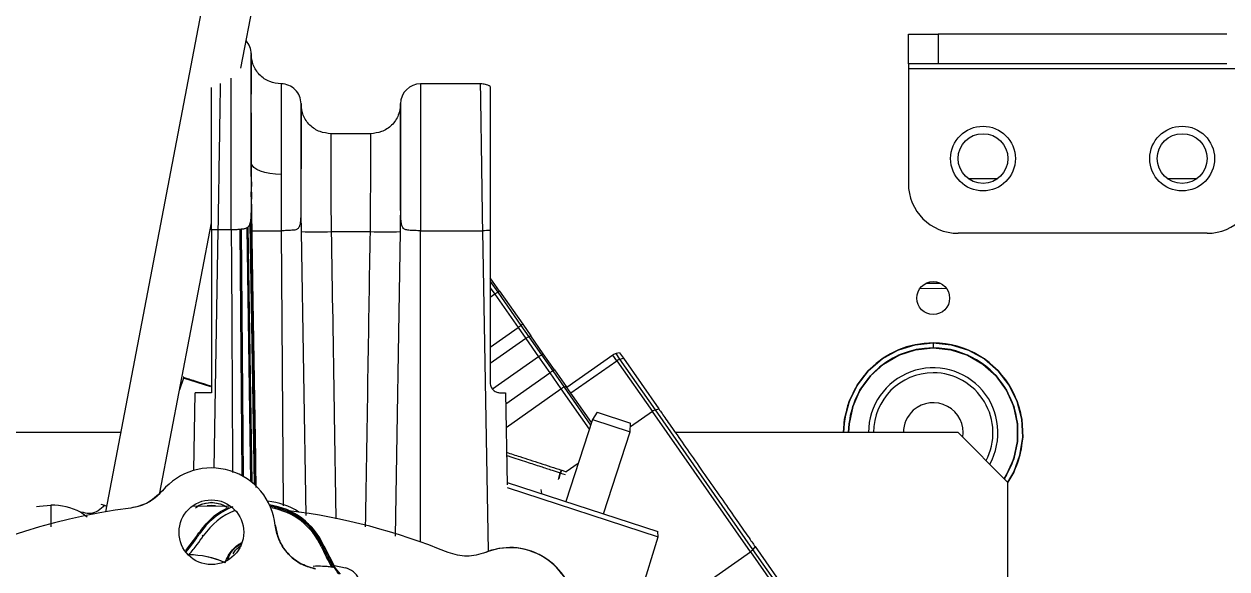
# Model space of a CAD drawing. Header units: millimetres. Extents: x 169 to 14583, y -399 to 10804.
# Drawn here: x 8132.5 to 8253.3, y 5426.8 to 5481.5 of the extents above; entities that cross this region are included whole.
import ezdxf

# ---------------------------------------------------------------- set-up
doc = ezdxf.new("R2010")
doc.units = ezdxf.units.MM
doc.header["$LTSCALE"] = 35
doc.layers.add('1', color=70, linetype='Continuous')
doc.styles.add('SLDTEXTSTYLE2', font='TXT', dxfattribs={"width": 0.7})
doc.dimstyles.new('SLDDIMSTYLE5', dxfattribs={"dimtxt": 105.988363, "dimasz": 26.25, "dimexe": 0, "dimexo": 0.0625, "dimgap": 26.497091, "dimtad": 1, "dimdec": 0, "dimrnd": 1e-09, "dimzin": 12, "dimdsep": 46, "dimtxsty": 'SLDTEXTSTYLE2', "dimsah": 1, "dimcen": 0.09, "dimadec": 0, "dimazin": 3, "dimtfac": 1, "dimtdec": 3, "dimtofl": 0, "dimtmove": 0, "dimatfit": 3, "dimfxl": 0, "dimfrac": 2, "dimtolj": 1, "dimtzin": 12, "dimarcsym": 0})

# ---------------------------------------------------------------- blocks, each defined once
blk = doc.blocks.new('_D_39')
at = {"layer": '1'}
for p, q in [((10336.28, 5511.02), (11734.62, 5511.02)), ((11699.62, 5511.02), (11699.62, 5088.12)), ((8051.64, 5088.12), (11734.62, 5088.12)), ((11699.62, 5088.12), (11699.62, 4698.41))]:
    blk.add_line(p, q, dxfattribs=at)
for points in [[(11699.62, 5511.02), (11694.37, 5484.77), (11704.87, 5484.77)], [(11699.62, 5088.12), (11704.87, 5114.37), (11694.37, 5114.37)]]:
    blk.add_solid(points, dxfattribs=at)
at = {"layer": '1', "insert": (11580.25, 4698.41), "char_height": 92.604, "attachment_point": 1, "rotation": 90, "style": 'SLDTEXTSTYLE2'}
blk.add_mtext('423', dxfattribs=at)

msp = doc.modelspace()

# ---------------------------------------------------------------- linework, layer by layer
at = {"color": 7, "linetype": 'Continuous', "lineweight": 18}
for p, q in [((8157.464, 5520.703), (8140.654, 5432.563)), ((8154.234, 5477.078), (8162.376, 5519.767)), ((8221.279, 5477.518), (8221.279, 5480.518)), ((8221.279, 5480.518), (8224.279, 5480.518)), ((8224.279, 5480.518), (8224.279, 5477.518)), ((8253.279, 5480.518), (8224.279, 5480.518)), ((8155.278, 5478.55), (8155.28, 5478.465)), ((8155.28, 5478.465), (8155.28, 5478.465)), ((8224.279, 5477.518), (8221.279, 5477.518)), ((8221.279, 5477.518), (8221.279, 5477.018)), ((8256.279, 5477.018), (8221.279, 5477.018)), ((8221.279, 5477.018), (8221.279, 5465.518)), ((8253.279, 5477.518), (8224.279, 5477.518)), ((8153.279, 5460.87), (8153.279, 5476.081)), ((8178.313, 5475.518), (8172.279, 5475.518)), ((8172.279, 5475.518), (8172.279, 5460.78)), ((8155.278, 5474.629), (8155.281, 5474.483)), ((8155.281, 5473.304), (8155.281, 5474.483)), ((8155.281, 5472.426), (8155.281, 5473.304)), ((8160.278, 5473.551), (8160.28, 5473.465)), ((8170.279, 5473.551), (8170.277, 5473.465)), ((8155.278, 5472.621), (8155.281, 5472.426)), ((8155.283, 5470.297), (8155.281, 5472.426)), ((8160.281, 5470.047), (8160.28, 5471.121)), ((8170.277, 5471.121), (8170.276, 5470.078)), ((8155.278, 5470.576), (8155.283, 5470.297)), ((8155.278, 5469.597), (8155.284, 5469.26)), ((8155.284, 5469.26), (8155.283, 5470.297)), ((8167.298, 5470.518), (8163.259, 5470.518)), ((8155.278, 5468.627), (8155.285, 5468.207)), ((8155.285, 5468.207), (8155.284, 5469.26)), ((8155.277, 5467.73), (8155.287, 5467.189)), ((8155.286, 5467.569), (8155.285, 5468.207)), ((8155.287, 5467.189), (8155.286, 5467.569)), ((8155.292, 5465.227), (8155.287, 5467.189)), ((8163.28, 5467.651), (8163.28, 5467.505)), ((8155.276, 5466.194), (8155.293, 5465.227)), ((8160.277, 5466.534), (8160.276, 5464.244)), ((8170.282, 5464.244), (8170.28, 5466.534)), ((8227.279, 5466.018), (8230.279, 5466.018)), ((8247.279, 5466.018), (8250.279, 5466.018)), ((8155.272, 5464.67), (8155.315, 5462.251)), ((8155.274, 5465.4), (8155.3, 5463.953)), ((8155.299, 5463.953), (8155.292, 5465.227)), ((8160.297, 5463.017), (8160.288, 5464.7)), ((8170.269, 5464.609), (8170.26, 5463.017)), ((8155.268, 5463.607), (8155.615, 5443.798)), ((8155.268, 5463.492), (8155.656, 5441.321)), ((8155.27, 5464.175), (8155.417, 5455.834)), ((8155.271, 5464.401), (8155.34, 5460.512)), ((8155.315, 5462.251), (8155.299, 5463.953)), ((8160.276, 5464.084), (8160.271, 5462.914)), ((8170.286, 5462.914), (8170.282, 5464.084)), ((8155.255, 5462.461), (8155.73, 5435.183)), ((8155.258, 5462.584), (8155.736, 5435.177)), ((8155.26, 5462.66), (8155.74, 5435.174)), ((8155.267, 5463.342), (8155.711, 5437.967)), ((8155.335, 5460.779), (8155.315, 5462.251)), ((8160.299, 5462.787), (8160.298, 5462.916)), ((8170.26, 5462.916), (8170.259, 5462.786)), ((8146.112, 5434.49), (8151.279, 5461.581)), ((8154.892, 5461.084), (8154.847, 5461.056)), ((8154.847, 5461.056), (8155.198, 5435.638)), ((8154.947, 5461.13), (8154.892, 5461.084)), ((8154.892, 5461.084), (8155.255, 5435.594)), ((8154.947, 5461.13), (8155.324, 5435.539)), ((8155.189, 5461.702), (8155.142, 5461.494)), ((8155.142, 5461.494), (8155.572, 5435.329)), ((8155.218, 5461.901), (8155.189, 5461.702)), ((8155.189, 5461.702), (8155.634, 5435.272)), ((8155.218, 5461.901), (8155.674, 5435.236)), ((8151.279, 5460.876), (8151.279, 5444.518)), ((8151.935, 5460.867), (8151.518, 5436.961)), ((8153.279, 5460.87), (8151.935, 5460.867)), ((8154.191, 5460.912), (8154.138, 5460.907)), ((8154.138, 5460.907), (8154.325, 5436.201)), ((8154.261, 5460.919), (8154.191, 5460.912)), ((8154.191, 5460.912), (8154.39, 5436.166)), ((8154.261, 5460.919), (8154.476, 5436.117)), ((8155.34, 5460.512), (8155.335, 5460.779)), ((8158.297, 5460.779), (8158.502, 5433.179)), ((8160.79, 5432.189), (8160.324, 5460.692)), ((8163.316, 5460.692), (8167.242, 5460.692)), ((8170.233, 5460.692), (8169.734, 5430.119)), ((8172.279, 5460.78), (8178.536, 5460.78)), ((8172.279, 5429.542), (8172.279, 5460.78)), ((8179.098, 5428.603), (8178.536, 5460.78)), ((8179.279, 5460.79), (8179.279, 5445.518)), ((8251.279, 5460.518), (8226.279, 5460.518)), ((8155.616, 5443.798), (8155.417, 5455.831)), ((8180.216, 5454.72), (8179.279, 5456.058)), ((8179.279, 5455.673), (8180.033, 5454.596)), ((8179.279, 5455.054), (8179.74, 5454.395)), ((8179.74, 5454.395), (8179.279, 5454.072)), ((8179.74, 5454.395), (8182.076, 5451.059)), ((8180.216, 5454.72), (8180.033, 5454.596)), ((8180.033, 5454.596), (8182.368, 5451.261)), ((8180.216, 5454.72), (8182.551, 5451.385)), ((8182.551, 5451.385), (8182.368, 5451.261)), ((8182.551, 5451.385), (8183.364, 5450.224)), ((8179.279, 5449.101), (8182.076, 5451.059)), ((8182.076, 5451.059), (8182.85, 5449.954)), ((8182.368, 5451.261), (8183.159, 5450.131)), ((8183.364, 5450.224), (8183.159, 5450.131)), ((8183.159, 5450.131), (8184.432, 5448.313)), ((8184.615, 5448.437), (8183.364, 5450.224)), ((8182.85, 5449.954), (8179.279, 5447.454)), ((8182.85, 5449.954), (8184.14, 5448.112)), ((8223.779, 5449.518), (8223.779, 5449.018)), ((8184.14, 5448.112), (8179.517, 5444.874)), ((8184.14, 5448.112), (8185.262, 5446.509)), ((8184.615, 5448.437), (8184.432, 5448.313)), ((8184.432, 5448.313), (8185.555, 5446.71)), ((8185.738, 5446.834), (8184.615, 5448.437)), ((8191.606, 5448.299), (8186.98, 5445.06)), ((8187.377, 5444.493), (8192.003, 5447.732)), ((8192.003, 5447.732), (8191.606, 5448.299)), ((8192.264, 5448.538), (8191.921, 5448.446)), ((8192.316, 5447.881), (8191.921, 5448.446)), ((8192.003, 5447.732), (8195.565, 5442.646)), ((8192.264, 5448.538), (8192.657, 5447.978)), ((8192.316, 5447.881), (8192.657, 5447.978)), ((8195.878, 5442.795), (8192.316, 5447.881)), ((8192.657, 5447.978), (8196.218, 5442.891)), ((8180.839, 5443.412), (8185.262, 5446.509)), ((8185.262, 5446.509), (8186.387, 5444.902)), ((8185.738, 5446.834), (8185.555, 5446.71)), ((8185.555, 5446.71), (8186.704, 5445.068)), ((8185.738, 5446.834), (8186.919, 5445.147)), ((8148.464, 5445.993), (8148.081, 5444.813)), ((8151.21, 5445.101), (8148.464, 5445.993)), ((8149.514, 5436.72), (8149.65, 5444.518)), ((8151.279, 5444.518), (8149.65, 5444.518)), ((8180.279, 5444.518), (8180.82, 5444.518)), ((8180.82, 5444.518), (8180.981, 5435.263)), ((8180.88, 5441.046), (8186.387, 5444.902)), ((8186.387, 5444.902), (8189.222, 5440.853)), ((8186.919, 5445.147), (8186.704, 5445.068)), ((8186.704, 5445.068), (8189.36, 5441.276)), ((8189.445, 5441.539), (8186.919, 5445.147)), ((8155.656, 5441.321), (8155.616, 5443.794)), ((8195.878, 5442.795), (8196.218, 5442.891)), ((8189.542, 5441.834), (8186.869, 5433.608)), ((8190.021, 5442.572), (8189.542, 5441.834)), ((8189.542, 5441.834), (8193.339, 5440.601)), ((8190.021, 5442.572), (8193.385, 5441.479)), ((8195.565, 5442.646), (8193.365, 5441.106)), ((8205.428, 5428.559), (8195.565, 5442.646)), ((8205.675, 5428.802), (8195.878, 5442.795)), ((8142.171, 5440.518), (8081.279, 5440.518)), ((8155.712, 5437.967), (8155.656, 5441.318)), ((8190.666, 5432.374), (8193.339, 5440.601)), ((8193.339, 5440.601), (8193.385, 5441.479)), ((8226.279, 5440.518), (8197.88, 5440.518)), ((8231.279, 5435.518), (8226.279, 5440.518)), ((8155.76, 5434.999), (8155.711, 5437.966)), ((8188.109, 5437.425), (8186.92, 5436.593)), ((8186.151, 5435.806), (8186.318, 5436.466)), ((8186.221, 5435.872), (8186.351, 5436.454)), ((8186.323, 5436.464), (8186.351, 5436.454)), ((8186.351, 5436.454), (8186.356, 5436.453)), ((8186.356, 5436.453), (8186.812, 5436.305)), ((8186.465, 5436.741), (8186.92, 5436.593)), ((8180.972, 5434.998), (8196.144, 5430.069)), ((8180.977, 5435.522), (8196.116, 5430.603)), ((8184.371, 5434.808), (8184.426, 5434.401)), ((8231.279, 5411.018), (8231.279, 5435.518)), ((8140.57, 5433.207), (8140.204, 5433.317)), ((8140.759, 5433.113), (8140.57, 5433.207)), ((8150.861, 5433.165), (8151.279, 5433.198)), ((8151.279, 5433.198), (8151.697, 5433.165)), ((8138.436, 5432.487), (8138.146, 5432.522)), ((8138.805, 5432.04), (8138.146, 5432.522)), ((8149.885, 5430.257), (8148.682, 5428.672)), ((8150.363, 5430.21), (8150.46, 5430.144)), ((8194.446, 5424.513), (8196.144, 5430.069)), ((8196.144, 5430.069), (8196.116, 5430.603)), ((8162.546, 5429.144), (8162.439, 5429.096)), ((8162.573, 5429.156), (8162.546, 5429.144)), ((8162.573, 5429.156), (8162.577, 5429.158)), ((8162.573, 5429.156), (8163.72, 5426.955)), ((8197.461, 5422.98), (8205.428, 5428.559)), ((8205.428, 5428.559), (8208.99, 5423.472)), ((8205.882, 5429.089), (8205.675, 5428.802)), ((8209.237, 5423.716), (8205.675, 5428.802)), ((8205.882, 5429.089), (8209.444, 5424.003)), ((8163.636, 5427.186), (8164.743, 5426.933)), ((8163.608, 5426.975), (8164.047, 5426.345)), ((8164.232, 5426.305), (8163.72, 5426.955)), ((8163.72, 5426.955), (8163.72, 5426.955))]:
    msp.add_line(p, q, dxfattribs=at)
at = {"color": 7, "linetype": 'Continuous', "lineweight": 18, "flags": 128}
for points in [[(8170.277, 5473.465), (8170.277, 5473.465), (8170.277, 5473.465), (8170.277, 5473.464), (8170.277, 5473.464), (8170.277, 5473.463), (8170.277, 5473.462), (8170.277, 5473.46), (8170.277, 5473.459)], [(8155.278, 5470.576), (8155.278, 5470.254), (8155.278, 5469.927), (8155.278, 5469.597)], [(8158.281, 5466.438), (8157.711, 5466.459), (8157.163, 5466.522), (8156.655, 5466.626), (8156.206, 5466.765), (8155.833, 5466.936), (8155.549, 5467.132), (8155.364, 5467.345), (8155.286, 5467.569)], [(8155.274, 5465.4), (8155.274, 5465.309), (8155.274, 5465.218), (8155.274, 5465.127), (8155.273, 5465.036), (8155.273, 5464.945), (8155.273, 5464.853), (8155.272, 5464.762), (8155.272, 5464.67)], [(8153.422, 5436.509), (8153.418, 5437.562), (8153.394, 5444.308), (8153.385, 5446.501), (8153.373, 5449.197), (8153.359, 5452.242), (8153.334, 5456.62), (8153.327, 5457.553), (8153.318, 5458.642), (8153.306, 5459.774), (8153.299, 5460.295), (8153.293, 5460.589), (8153.289, 5460.724), (8153.285, 5460.809), (8153.283, 5460.845), (8153.281, 5460.861), (8153.28, 5460.866), (8153.279, 5460.868), (8153.279, 5460.869), (8153.279, 5460.869), (8153.279, 5460.869), (8153.279, 5460.869)], [(8225.137, 5454.954), (8224.586, 5454.995), (8222.42, 5454.954)], [(8223.054, 5455.5), (8223.177, 5455.506), (8224.503, 5455.5)], [(8223.779, 5449.518), (8225.59, 5449.334), (8227.328, 5448.788), (8228.92, 5447.905), (8230.302, 5446.719), (8231.416, 5445.279), (8232.218, 5443.644), (8232.675, 5441.881), (8232.767, 5440.062), (8232.491, 5438.262), (8231.859, 5436.554), (8231.269, 5435.528), (8231.859, 5436.554), (8232.491, 5438.262), (8232.767, 5440.062), (8232.675, 5441.881), (8232.218, 5443.644), (8231.416, 5445.279), (8230.302, 5446.719), (8228.92, 5447.905), (8227.328, 5448.788), (8225.59, 5449.334), (8223.779, 5449.518), (8221.967, 5449.334), (8220.229, 5448.788), (8218.637, 5447.905), (8217.256, 5446.719), (8216.141, 5445.279), (8215.339, 5443.644), (8214.882, 5441.881), (8214.779, 5440.518)], [(8214.779, 5440.518), (8214.882, 5441.881), (8215.339, 5443.644), (8216.141, 5445.279), (8217.256, 5446.719), (8218.637, 5447.905), (8220.229, 5448.788), (8221.967, 5449.334), (8223.779, 5449.518), (8225.59, 5449.334), (8227.328, 5448.788), (8228.92, 5447.905), (8230.302, 5446.719), (8231.416, 5445.279), (8232.218, 5443.644), (8232.675, 5441.881), (8232.767, 5440.062), (8232.491, 5438.262), (8231.859, 5436.554), (8231.269, 5435.528), (8231.859, 5436.554), (8232.491, 5438.262), (8232.767, 5440.062), (8232.675, 5441.881), (8232.218, 5443.644), (8231.416, 5445.279), (8230.302, 5446.719), (8228.92, 5447.905), (8227.328, 5448.788), (8225.59, 5449.334), (8223.779, 5449.518), (8221.967, 5449.334), (8220.229, 5448.788), (8218.637, 5447.905), (8217.256, 5446.719), (8216.141, 5445.279), (8215.339, 5443.644), (8214.882, 5441.881), (8214.779, 5440.518)], [(8214.779, 5440.518), (8214.882, 5441.881), (8215.339, 5443.644), (8216.141, 5445.279), (8217.256, 5446.719), (8218.637, 5447.905), (8220.229, 5448.788), (8221.967, 5449.334), (8223.779, 5449.518), (8225.59, 5449.334), (8227.328, 5448.788), (8228.92, 5447.905), (8230.302, 5446.719), (8231.416, 5445.279), (8232.218, 5443.644), (8232.675, 5441.881), (8232.767, 5440.062), (8232.491, 5438.262), (8231.859, 5436.554), (8231.269, 5435.528), (8231.859, 5436.554), (8232.491, 5438.262), (8232.767, 5440.062), (8232.675, 5441.881), (8232.218, 5443.644), (8231.416, 5445.279), (8230.302, 5446.719), (8228.92, 5447.905), (8227.328, 5448.788), (8225.59, 5449.334), (8223.779, 5449.518), (8221.967, 5449.334), (8220.229, 5448.788), (8218.637, 5447.905), (8217.256, 5446.719), (8216.141, 5445.279), (8215.339, 5443.644), (8214.882, 5441.881), (8214.779, 5440.518)], [(8223.779, 5449.018), (8225.546, 5448.832), (8227.236, 5448.283), (8228.775, 5447.395), (8230.095, 5446.205), (8231.14, 5444.768), (8231.863, 5443.145), (8232.232, 5441.406), (8232.232, 5439.629), (8231.863, 5437.891), (8231.14, 5436.268), (8230.908, 5435.889), (8231.14, 5436.268), (8231.863, 5437.891), (8232.232, 5439.629), (8232.232, 5441.406), (8231.863, 5443.145), (8231.14, 5444.768), (8230.095, 5446.205), (8228.775, 5447.395), (8227.236, 5448.283), (8225.546, 5448.832), (8223.779, 5449.018), (8222.011, 5448.832), (8220.321, 5448.283), (8218.782, 5447.395), (8217.462, 5446.205), (8216.417, 5444.768), (8215.695, 5443.145), (8215.325, 5441.406), (8215.279, 5440.518)], [(8215.279, 5440.518), (8215.325, 5441.406), (8215.695, 5443.145), (8216.417, 5444.768), (8217.462, 5446.205), (8218.782, 5447.395), (8220.321, 5448.283), (8222.011, 5448.832), (8223.779, 5449.018), (8225.546, 5448.832), (8227.236, 5448.283), (8228.775, 5447.395), (8230.095, 5446.205), (8231.14, 5444.768), (8231.863, 5443.145), (8232.232, 5441.406), (8232.232, 5439.629), (8231.863, 5437.891), (8231.14, 5436.268), (8230.908, 5435.889), (8231.14, 5436.268), (8231.863, 5437.891), (8232.232, 5439.629), (8232.232, 5441.406), (8231.863, 5443.145), (8231.14, 5444.768), (8230.095, 5446.205), (8228.775, 5447.395), (8227.236, 5448.283), (8225.546, 5448.832), (8223.779, 5449.018), (8222.011, 5448.832), (8220.321, 5448.283), (8218.782, 5447.395), (8217.462, 5446.205), (8216.417, 5444.768), (8215.695, 5443.145), (8215.325, 5441.406), (8215.279, 5440.518)], [(8215.279, 5440.518), (8215.325, 5441.406), (8215.695, 5443.145), (8216.417, 5444.768), (8217.462, 5446.205), (8218.782, 5447.395), (8220.321, 5448.283), (8222.011, 5448.832), (8223.779, 5449.018), (8225.546, 5448.832), (8227.236, 5448.283), (8228.775, 5447.395), (8230.095, 5446.205), (8231.14, 5444.768), (8231.863, 5443.145), (8232.232, 5441.406), (8232.232, 5439.629), (8231.863, 5437.891), (8231.14, 5436.268), (8230.908, 5435.889), (8231.14, 5436.268), (8231.863, 5437.891), (8232.232, 5439.629), (8232.232, 5441.406), (8231.863, 5443.145), (8231.14, 5444.768), (8230.095, 5446.205), (8228.775, 5447.395), (8227.236, 5448.283), (8225.546, 5448.832), (8223.779, 5449.018), (8222.011, 5448.832), (8220.321, 5448.283), (8218.782, 5447.395), (8217.462, 5446.205), (8216.417, 5444.768), (8215.695, 5443.145), (8215.325, 5441.406), (8215.279, 5440.518)], [(8133.716, 5433.091), (8134.005, 5433.149), (8135.154, 5433.252)], [(8151.279, 5433.497), (8150.26, 5433.317), (8149.885, 5433.151)], [(8151.697, 5433.165), (8151.279, 5433.198), (8150.861, 5433.165)], [(8152.673, 5433.151), (8152.298, 5433.317), (8151.279, 5433.497)], [(8149.344, 5433.136), (8151.291, 5433.166), (8153.203, 5433.137)]]:
    msp.add_lwpolyline(points, dxfattribs=at)
at = {"color": 7, "linetype": 'Continuous', "lineweight": 18}
for centre, radius in [((8228.779, 5468.018), 3.25), ((8248.779, 5468.018), 3.25), ((8228.779, 5468.018), 2.5), ((8248.779, 5468.018), 2.5), ((8223.779, 5454.018), 1.65), ((8151.279, 5430.518), 3.25)]:
    msp.add_circle(centre, radius, dxfattribs=at)
for centre, radius, start, end in [((8153.279, 5478.518), 2, 0, 42.03423), ((8158.279, 5473.518), 2, 0, 90.01485), ((8172.279, 5473.518), 2, 90, 180), ((8157.631, 5473.464), 2.649, 0.00232, 0.03158), ((8226.279, 5465.518), 5, 180, 270), ((8251.279, 5465.518), 5, 270, 0), ((8150.027, 5351.931), 108.952, 88.99647, 89.34185), ((8161.82, 5511.111), 50.441, 268.3006, 271.6994), ((8168.738, 5511.111), 50.441, 268.3006, 271.6994), ((8180.42, 5353.459), 107.337, 90.60903, 91.00538), ((8192.428, 5436.282), 22.114, 124.09161, 125.01199), ((8194.764, 5432.947), 22.114, 124.09161, 125.01199), ((8183.966, 5448.365), 1.942, 114.56397, 125.10362), ((8223.779, 5440.518), 9, 90, 180), ((8223.779, 5440.518), 8.5, 90, 180), ((8223.779, 5440.518), 9, 326.3276, 90), ((8223.779, 5440.518), 8.5, 327.00357, 90), ((8196.829, 5429.998), 22.116, 124.09169, 125.01199), ((8192.179, 5447.48), 1, 105, 125.01844), ((8192.601, 5446.879), 1.042, 105.85621, 125.0198), ((8197.951, 5428.395), 22.116, 124.09169, 125.01199), ((8223.779, 5440.518), 6.5, 330.78118, 180), ((8223.779, 5440.518), 6, 90, 180), ((8223.779, 5440.518), 6, 332.13522, 90), ((8148.94, 5445.839), 0.5, 151.84408, 161.99997), ((8187.188, 5443.762), 1.393, 110.32903, 125.09819), ((8223.779, 5440.518), 3, 351.1042, 131.80947), ((8196.162, 5441.792), 1.042, 105.85621, 125.0198), ((8223.779, 5440.518), 3, 131.80947, 180), ((8151.279, 5430.518), 6.448, 6.19393, 139.84665), ((8135.154, 5426.752), 6.5, 62.59182, 90), ((8156.159, 5426.305), 7.367, 57.91185, 84.03302), ((8156.159, 5426.305), 7.019, 23.96823, 82.17168), ((8156.159, 5426.305), 6.989, 23.96704, 82.01251), ((8151.279, 5370.518), 62.948, 97.39839, 142.60161), ((8156.159, 5426.305), 7.3, 112.07041, 146.73832), ((8156.159, 5426.305), 6.872, 111.18544, 146.0329), ((8156.159, 5426.305), 6.872, 23.96704, 81.39646), ((8156.159, 5426.305), 6.751, 23.98136, 80.76498), ((8151.279, 5370.518), 62.648, 67.70788, 82.88071), ((8181.279, 5422.479), 6.5, 8.38445, 113.33741), ((8181.279, 5422.479), 6.483, 7.79449, 112.20551), ((8204.831, 5429.413), 1.042, 304.9802, 324.14379), ((8148.858, 5418.758), 9.5, 66.37291, 89.49087), ((8148.859, 5418.758), 9.5, 67.25016, 89.02287), ((8162.039, 5417.605), 9.5, 80.97715, 93.35841), ((8162.039, 5417.605), 9.5, 81.91545, 93.30784), ((8164.279, 5424.988), 2, 25.72441, 76.57674)]:
    msp.add_arc(centre, radius, start, end, dxfattribs=at)
for centre, major_axis, ratio, start_param, end_param in [((8155.276, 5469.236), (0.001, 8.406), 0.0001203, 5.1268355, 5.4089376), ((8155.269, 5464.187), (0.004, 1.017), 0.0010696, 4.9237342, 5.2071778), ((8155.267, 5464.487), (0.012, 3.25), 0.0013423, 4.6161264, 4.6857846), ((8155.255, 5462.594), (0.006, 0.243), 0.013393, 4.1291666, 4.6689676)]:
    msp.add_ellipse(centre, major_axis=major_axis, ratio=ratio, start_param=start_param, end_param=end_param, dxfattribs=at)
for points, knots in [([(8155.278, 5478.55), (8155.278, 5478.484), (8155.278, 5478.355), (8155.278, 5477.401), (8155.278, 5476.161), (8155.278, 5475.135), (8155.278, 5474.629)], [0, 0, 0, 0, 0.2910262, 0.5697081, 0.7877001, 1, 1, 1, 1]), ([(8158.279, 5475.518), (8157.886, 5475.561), (8157.288, 5475.627), (8156.577, 5476.023), (8156.105, 5476.418), (8155.734, 5476.895), (8155.384, 5477.569), (8155.321, 5478.113), (8155.28, 5478.465)], [0, 0, 0, 0, 0.2526562, 0.3846695, 0.5167581, 0.6463317, 0.7711562, 1, 1, 1, 1]), ([(8155.281, 5474.483), (8155.281, 5474.733), (8155.281, 5475.37), (8155.281, 5476.221), (8155.28, 5476.939), (8155.28, 5477.657), (8155.28, 5478.306), (8155.28, 5478.411), (8155.28, 5478.465)], [0, 0, 0, 0, 0.10089575, 0.25789204, 0.40122497, 0.5030321, 0.74659957, 1, 1, 1, 1]), ([(8152.166, 5475.567), (8152.162, 5475.309), (8152.148, 5474.391), (8152.116, 5472.421), (8152.067, 5469.368), (8152.018, 5466.201), (8151.973, 5463.275), (8151.948, 5461.686), (8151.935, 5460.867)], [0, 0, 0, 0, 0.0700267, 0.2494826, 0.4642446, 0.7142661, 0.8527126, 1, 1, 1, 1]), ([(8179.284, 5475.266), (8179.125, 5475.341), (8178.817, 5475.486), (8178.477, 5475.508), (8178.313, 5475.518)], [0, 0, 0, 0, 0.51705881, 1, 1, 1, 1]), ([(8178.536, 5460.78), (8178.518, 5461.97), (8178.485, 5464.204), (8178.447, 5466.748), (8178.421, 5468.441), (8178.405, 5469.506), (8178.39, 5470.421), (8178.371, 5471.699), (8178.349, 5473.183), (8178.328, 5474.535), (8178.316, 5475.367), (8178.314, 5475.467), (8178.313, 5475.516)], [0, 0, 0, 0, 0.1533577, 0.2877883, 0.3479617, 0.4033784, 0.4540377, 0.4999388, 0.6302322, 0.7571825, 0.8807896, 1, 1, 1, 1]), ([(8151.279, 5460.876), (8151.279, 5462.167), (8151.279, 5464.748), (8151.279, 5468.464), (8151.279, 5471.817), (8151.279, 5474.085), (8151.279, 5475.014), (8151.279, 5475.158)], [0, 0, 0, 0, 0.2391662, 0.4783374, 0.7174459, 0.9563857, 1, 1, 1, 1]), ([(8179.279, 5475.264), (8179.279, 5475.214), (8179.279, 5475.113), (8179.279, 5474.272), (8179.279, 5472.945), (8179.279, 5471.141), (8179.279, 5468.934), (8179.279, 5466.41), (8179.279, 5463.662), (8179.279, 5461.747), (8179.279, 5460.79)], [0, 0, 0, 0, 0.1227615, 0.2480337, 0.3733541, 0.4987067, 0.624071, 0.7494316, 0.8747327, 1, 1, 1, 1]), ([(8160.278, 5473.551), (8160.278, 5473.488), (8160.278, 5473.376), (8160.278, 5472.58), (8160.278, 5471.527), (8160.278, 5470.323), (8160.278, 5469.425), (8160.278, 5469.067)], [0, 0, 0, 0, 0.2625713, 0.4684051, 0.6694204, 0.867902, 1, 1, 1, 1]), ([(8163.279, 5470.518), (8162.906, 5470.557), (8162.332, 5470.617), (8161.639, 5470.983), (8161.162, 5471.362), (8160.774, 5471.833), (8160.396, 5472.519), (8160.326, 5473.093), (8160.28, 5473.465)], [0, 0, 0, 0, 0.2396775, 0.3684853, 0.4999639, 0.6314485, 0.7602729, 1, 1, 1, 1]), ([(8160.28, 5473.459), (8160.28, 5473.461), (8160.28, 5473.464), (8160.28, 5473.465), (8160.28, 5473.465)], [0, 0, 0, 0, 0.55889417, 1, 1, 1, 1]), ([(8160.28, 5471.121), (8160.28, 5471.709), (8160.28, 5472.416), (8160.28, 5472.975), (8160.28, 5473.315), (8160.28, 5473.404), (8160.28, 5473.459)], [0, 0, 0, 0, 0.45750726, 0.55078296, 0.72338597, 1, 1, 1, 1]), ([(8170.277, 5473.465), (8170.232, 5473.093), (8170.161, 5472.519), (8169.783, 5471.833), (8169.396, 5471.362), (8168.918, 5470.983), (8168.226, 5470.617), (8167.651, 5470.557), (8167.278, 5470.518)], [0, 0, 0, 0, 0.2397271, 0.3685514, 0.5000361, 0.6315147, 0.7603225, 1, 1, 1, 1]), ([(8170.277, 5473.459), (8170.277, 5473.403), (8170.277, 5473.314), (8170.277, 5472.975), (8170.277, 5472.418), (8170.277, 5471.711), (8170.277, 5471.121)], [0, 0, 0, 0, 0.2779522, 0.4495625, 0.5403897, 1, 1, 1, 1]), ([(8170.279, 5469.067), (8170.279, 5469.301), (8170.279, 5469.759), (8170.279, 5470.476), (8170.279, 5471.307), (8170.279, 5472.162), (8170.279, 5472.873), (8170.279, 5473.426), (8170.279, 5473.505), (8170.279, 5473.551)], [0, 0, 0, 0, 0.0854923, 0.1666783, 0.2847311, 0.4483345, 0.6110128, 0.7748705, 1, 1, 1, 1]), ([(8155.278, 5472.621), (8155.278, 5472.411), (8155.278, 5472.058), (8155.278, 5471.535), (8155.278, 5471.066), (8155.278, 5470.74), (8155.278, 5470.576)], [0, 0, 0, 0, 0.32402269, 0.54394809, 0.76972854, 1, 1, 1, 1]), ([(8158.279, 5471.216), (8158.279, 5470.499), (8158.28, 5469.065), (8158.28, 5467.314), (8158.281, 5466.438)], [0, 0, 0, 0, 0.5, 1, 1, 1, 1]), ([(8155.278, 5469.597), (8155.278, 5469.417), (8155.278, 5469.097), (8155.278, 5468.77), (8155.278, 5468.627)], [0, 0, 0, 0, 0.5632375, 1, 1, 1, 1]), ([(8160.288, 5464.7), (8160.286, 5465.896), (8160.282, 5467.889), (8160.281, 5469.43), (8160.281, 5470.047)], [0, 0, 0, 0, 0.6003792, 1, 1, 1, 1]), ([(8163.28, 5470.518), (8163.28, 5470.518), (8163.28, 5470.58), (8163.28, 5470.363), (8163.28, 5469.836), (8163.28, 5468.932), (8163.28, 5468.078), (8163.28, 5467.651)], [0, 0, 0, 0, 0.00015025, 0.25011268, 0.50007512, 0.75003756, 1, 1, 1, 1]), ([(8167.277, 5467.652), (8167.277, 5468.078), (8167.277, 5468.932), (8167.277, 5469.836), (8167.277, 5470.363), (8167.277, 5470.58), (8167.277, 5470.518), (8167.277, 5470.518)], [0, 0, 0, 0, 0.24996324, 0.49992647, 0.74988971, 0.99985294, 1, 1, 1, 1]), ([(8170.276, 5470.078), (8170.276, 5469.447), (8170.275, 5467.874), (8170.271, 5465.832), (8170.269, 5464.609)], [0, 0, 0, 0, 0.4012462, 1, 1, 1, 1]), ([(8155.278, 5468.627), (8155.277, 5468.46), (8155.277, 5468.164), (8155.277, 5467.862), (8155.277, 5467.731)], [0, 0, 0, 0, 0.5641831, 1, 1, 1, 1]), ([(8160.278, 5468.971), (8160.278, 5468.76), (8160.278, 5468.404), (8160.278, 5467.877), (8160.278, 5467.397), (8160.277, 5467.063), (8160.277, 5466.89)], [0, 0, 0, 0, 0.3220172, 0.5432864, 0.7636929, 1, 1, 1, 1]), ([(8160.278, 5469.067), (8160.278, 5469.06), (8160.278, 5469.047), (8160.278, 5469.025), (8160.278, 5469), (8160.278, 5468.981), (8160.278, 5468.971)], [0, 0, 0, 0, 0.2069703, 0.4088578, 0.6884253, 1, 1, 1, 1]), ([(8170.279, 5468.971), (8170.279, 5468.986), (8170.279, 5469.009), (8170.279, 5469.036), (8170.279, 5469.053), (8170.279, 5469.062), (8170.279, 5469.067)], [0, 0, 0, 0, 0.4713413, 0.7121693, 0.8733026, 1, 1, 1, 1]), ([(8170.28, 5466.89), (8170.28, 5467.151), (8170.28, 5467.575), (8170.279, 5468.129), (8170.279, 5468.565), (8170.279, 5468.838), (8170.279, 5468.971)], [0, 0, 0, 0, 0.3573894, 0.5817055, 0.7966692, 1, 1, 1, 1]), ([(8155.277, 5467.73), (8155.277, 5467.443), (8155.277, 5466.936), (8155.276, 5466.418), (8155.276, 5466.194)], [0, 0, 0, 0, 0.567979, 1, 1, 1, 1]), ([(8163.28, 5467.505), (8163.28, 5467.343), (8163.279, 5466.884), (8163.278, 5466.096), (8163.277, 5465.201), (8163.278, 5464.018), (8163.284, 5462.535), (8163.306, 5461.276), (8163.316, 5460.692)], [0, 0, 0, 0, 0.0880961, 0.2498559, 0.3892785, 0.4999393, 0.7681239, 1, 1, 1, 1]), ([(8167.242, 5460.692), (8167.246, 5460.944), (8167.256, 5461.495), (8167.265, 5462.386), (8167.272, 5463.403), (8167.275, 5464.644), (8167.276, 5466.152), (8167.277, 5467.116), (8167.277, 5467.651)], [0, 0, 0, 0, 0.09720799, 0.21303006, 0.34746333, 0.50050275, 0.72285947, 1, 1, 1, 1]), ([(8155.276, 5466.194), (8155.276, 5466.107), (8155.275, 5465.961), (8155.275, 5465.756), (8155.275, 5465.579), (8155.274, 5465.46), (8155.274, 5465.4)], [0, 0, 0, 0, 0.331614, 0.5515176, 0.7744373, 1, 1, 1, 1]), ([(8158.281, 5466.438), (8158.281, 5465.685), (8158.282, 5464.326), (8158.287, 5462.406), (8158.294, 5461.27), (8158.297, 5460.78)], [0, 0, 0, 0, 0.413676, 0.7470361, 1, 1, 1, 1]), ([(8160.277, 5466.89), (8160.277, 5466.857), (8160.277, 5466.799), (8160.277, 5466.712), (8160.277, 5466.626), (8160.277, 5466.565), (8160.277, 5466.534)], [0, 0, 0, 0, 0.2820222, 0.4885878, 0.740961, 1, 1, 1, 1]), ([(8170.28, 5466.534), (8170.28, 5466.582), (8170.28, 5466.657), (8170.28, 5466.754), (8170.28, 5466.825), (8170.28, 5466.869), (8170.28, 5466.89)], [0, 0, 0, 0, 0.40068593, 0.62983948, 0.81713272, 1, 1, 1, 1]), ([(8155.268, 5463.492), (8155.267, 5463.464), (8155.267, 5463.414), (8155.267, 5463.364), (8155.267, 5463.342)], [0, 0, 0, 0, 0.5671986, 1, 1, 1, 1]), ([(8155.27, 5464.175), (8155.27, 5464.111), (8155.27, 5464.006), (8155.269, 5463.858), (8155.269, 5463.732), (8155.268, 5463.648), (8155.268, 5463.607)], [0, 0, 0, 0, 0.3364409, 0.5578722, 0.7797581, 1, 1, 1, 1]), ([(8155.268, 5463.607), (8155.268, 5463.586), (8155.268, 5463.547), (8155.268, 5463.509), (8155.268, 5463.492)], [0, 0, 0, 0, 0.5538757, 1, 1, 1, 1]), ([(8160.276, 5464.244), (8160.276, 5464.232), (8160.276, 5464.209), (8160.276, 5464.171), (8160.276, 5464.13), (8160.276, 5464.1), (8160.276, 5464.084)], [0, 0, 0, 0, 0.2288845, 0.4340599, 0.7048243, 1, 1, 1, 1]), ([(8170.282, 5464.084), (8170.282, 5464.108), (8170.282, 5464.145), (8170.282, 5464.191), (8170.282, 5464.22), (8170.282, 5464.237), (8170.282, 5464.244)], [0, 0, 0, 0, 0.4487327, 0.6870282, 0.8576216, 1, 1, 1, 1]), ([(8155.255, 5462.461), (8155.252, 5462.395), (8155.248, 5462.287), (8155.239, 5462.14), (8155.23, 5462.019), (8155.222, 5461.94), (8155.218, 5461.901)], [0, 0, 0, 0, 0.3422087, 0.5627329, 0.7820811, 1, 1, 1, 1]), ([(8155.26, 5462.66), (8155.26, 5462.646), (8155.259, 5462.621), (8155.259, 5462.595), (8155.258, 5462.584)], [0, 0, 0, 0, 0.5511905, 1, 1, 1, 1]), ([(8155.267, 5463.342), (8155.266, 5463.262), (8155.266, 5463.132), (8155.264, 5462.952), (8155.262, 5462.804), (8155.261, 5462.708), (8155.26, 5462.66)], [0, 0, 0, 0, 0.3488259, 0.5718045, 0.7909992, 1, 1, 1, 1]), ([(8160.269, 5462.744), (8160.261, 5462.393), (8160.249, 5461.882), (8160.165, 5461.289), (8160.052, 5461.102), (8160.001, 5461.016)], [0, 0, 0, 0, 0.5438742, 0.7919083, 1, 1, 1, 1]), ([(8160.271, 5462.914), (8160.271, 5462.9), (8160.271, 5462.875), (8160.27, 5462.834), (8160.27, 5462.791), (8160.269, 5462.76), (8160.269, 5462.744)], [0, 0, 0, 0, 0.241981, 0.4488712, 0.7141048, 1, 1, 1, 1]), ([(8160.298, 5462.916), (8160.298, 5462.933), (8160.298, 5462.967), (8160.297, 5463.001), (8160.297, 5463.017)], [0, 0, 0, 0, 0.5240488, 1, 1, 1, 1]), ([(8160.324, 5460.692), (8160.319, 5461.024), (8160.308, 5461.725), (8160.302, 5462.42), (8160.299, 5462.787)], [0, 0, 0, 0, 0.4724766, 1, 1, 1, 1]), ([(8170.258, 5462.786), (8170.255, 5462.416), (8170.249, 5461.721), (8170.238, 5461.02), (8170.233, 5460.692)], [0, 0, 0, 0, 0.5325453, 1, 1, 1, 1]), ([(8170.26, 5463.017), (8170.26, 5463.001), (8170.26, 5462.967), (8170.26, 5462.933), (8170.259, 5462.916)], [0, 0, 0, 0, 0.4759294, 1, 1, 1, 1]), ([(8170.288, 5462.744), (8170.288, 5462.769), (8170.287, 5462.807), (8170.287, 5462.855), (8170.286, 5462.887), (8170.286, 5462.905), (8170.286, 5462.914)], [0, 0, 0, 0, 0.4360646, 0.6724525, 0.8484584, 1, 1, 1, 1]), ([(8170.557, 5461.016), (8170.501, 5461.11), (8170.388, 5461.304), (8170.308, 5461.899), (8170.296, 5462.399), (8170.288, 5462.744)], [0, 0, 0, 0, 0.2258743, 0.4649697, 1, 1, 1, 1]), ([(8154.847, 5461.056), (8154.795, 5461.034), (8154.708, 5460.996), (8154.559, 5460.963), (8154.418, 5460.938), (8154.313, 5460.925), (8154.261, 5460.919)], [0, 0, 0, 0, 0.3136393, 0.5350059, 0.7688744, 1, 1, 1, 1]), ([(8155.142, 5461.494), (8155.126, 5461.445), (8155.101, 5461.364), (8155.052, 5461.265), (8155.005, 5461.191), (8154.967, 5461.15), (8154.947, 5461.13)], [0, 0, 0, 0, 0.34542453, 0.56543742, 0.78325971, 1, 1, 1, 1]), ([(8160.001, 5461.016), (8159.921, 5460.961), (8159.75, 5460.843), (8159.346, 5460.821), (8158.849, 5460.784), (8158.48, 5460.781), (8158.292, 5460.779)], [0, 0, 0, 0, 0.2201518, 0.4713181, 0.7310036, 1, 1, 1, 1]), ([(8172.279, 5460.78), (8172.091, 5460.781), (8171.723, 5460.784), (8171.219, 5460.816), (8170.874, 5460.848), (8170.664, 5460.92), (8170.59, 5460.986), (8170.557, 5461.016)], [0, 0, 0, 0, 0.267032, 0.5230528, 0.7781015, 0.8987645, 1, 1, 1, 1]), ([(8154.138, 5460.907), (8154, 5460.896), (8153.725, 5460.875), (8153.428, 5460.872), (8153.279, 5460.87)], [0, 0, 0, 0, 0.4998961, 1, 1, 1, 1]), ([(8155.335, 5460.779), (8155.401, 5460.774), (8155.538, 5460.764), (8156.234, 5460.759), (8157.197, 5460.764), (8157.936, 5460.774), (8158.292, 5460.78)], [0, 0, 0, 0, 0.241201, 0.4999177, 0.7586799, 1, 1, 1, 1]), ([(8155.417, 5455.834), (8155.408, 5456.361), (8155.394, 5457.229), (8155.374, 5458.44), (8155.357, 5459.472), (8155.345, 5460.163), (8155.34, 5460.512)], [0, 0, 0, 0, 0.3381152, 0.5566378, 0.7762472, 1, 1, 1, 1]), ([(8163.316, 5460.692), (8163.411, 5454.816), (8163.566, 5445.209), (8163.716, 5435.601), (8163.774, 5431.869)], [0, 0, 0, 0, 0.61159693, 1, 1, 1, 1]), ([(8166.771, 5431.077), (8166.854, 5436.368), (8167.008, 5446.24), (8167.168, 5456.112), (8167.242, 5460.692)], [0, 0, 0, 0, 0.53599193, 1, 1, 1, 1]), ([(8148.499, 5446.075), (8148.499, 5446.075), (8148.329, 5446.13), (8148.958, 5445.926), (8149.94, 5445.607), (8151.001, 5445.262), (8151.279, 5445.172)], [0, 0, 0, 0, 0.0000486, 0.4248216, 0.8495946, 1, 1, 1, 1]), ([(8179.279, 5445.518), (8179.284, 5445.437), (8179.295, 5445.282), (8179.375, 5445.073), (8179.484, 5444.901), (8179.619, 5444.758), (8179.776, 5444.646), (8180.011, 5444.539), (8180.171, 5444.526), (8180.279, 5444.518)], [0, 0, 0, 0, 0.1404505, 0.2695047, 0.3878511, 0.4963882, 0.6220611, 0.7466434, 1, 1, 1, 1]), ([(8180.924, 5438.541), (8181.367, 5438.397), (8182.443, 5438.048), (8184.303, 5437.443), (8185.717, 5436.984), (8186.423, 5436.754)], [0, 0, 0, 0, 0.25921801, 0.62967538, 1, 1, 1, 1]), ([(8180.93, 5438.225), (8181.038, 5438.19), (8181.673, 5437.986), (8182.826, 5437.613), (8184.248, 5437.15), (8185.385, 5436.778), (8186.042, 5436.558), (8186.318, 5436.466)], [0, 0, 0, 0, 0.0660147, 0.3850307, 0.6470521, 0.8520491, 1, 1, 1, 1]), ([(8186.318, 5436.466), (8186.336, 5436.519), (8186.372, 5436.624), (8186.406, 5436.711), (8186.423, 5436.754)], [0, 0, 0, 0, 0.5000002, 1, 1, 1, 1]), ([(8186.323, 5436.464), (8186.322, 5436.465), (8186.32, 5436.465), (8186.318, 5436.466), (8186.318, 5436.466)], [0, 0, 0, 0, 0.4999704, 1, 1, 1, 1]), ([(8186.431, 5436.752), (8186.413, 5436.708), (8186.378, 5436.621), (8186.341, 5436.517), (8186.323, 5436.464)], [0, 0, 0, 0, 0.499993, 1, 1, 1, 1]), ([(8186.356, 5436.453), (8186.374, 5436.506), (8186.411, 5436.611), (8186.447, 5436.698), (8186.465, 5436.741)], [0, 0, 0, 0, 0.5000001, 1, 1, 1, 1]), ([(8186.423, 5436.754), (8186.424, 5436.754), (8186.426, 5436.754), (8186.428, 5436.753), (8186.43, 5436.752), (8186.431, 5436.752)], [0, 0, 0, 0, 0.2854797, 0.5709593, 1, 1, 1, 1]), ([(8186.431, 5436.752), (8186.434, 5436.751), (8186.44, 5436.749), (8186.45, 5436.746), (8186.457, 5436.743), (8186.462, 5436.742)], [0, 0, 0, 0, 0.2771424, 0.5542857, 1, 1, 1, 1]), ([(8186.462, 5436.742), (8186.463, 5436.742), (8186.464, 5436.741), (8186.465, 5436.741), (8186.465, 5436.741)], [0, 0, 0, 0, 0.4999991, 1, 1, 1, 1]), ([(8146.35, 5434.676), (8146.119, 5434.434), (8145.502, 5433.787), (8144.386, 5433.177), (8143.505, 5433.006), (8143.173, 5432.942)], [0, 0, 0, 0, 0.2713094, 0.7259181, 1, 1, 1, 1]), ([(8146.35, 5434.676), (8145.841, 5434.191), (8144.932, 5433.324), (8143.711, 5433.059), (8143.173, 5432.942)], [0, 0, 0, 0, 0.5594358, 1, 1, 1, 1]), ([(8135.154, 5433.252), (8135.154, 5433.223), (8135.154, 5433.166), (8135.154, 5432.706), (8135.154, 5432.016), (8135.154, 5431.374), (8135.154, 5431.053)], [0, 0, 0, 0, 0.2499995, 0.5, 0.7500001, 1, 1, 1, 1]), ([(8140.57, 5433.207), (8140.348, 5433.016), (8139.903, 5432.635), (8139.127, 5432.313), (8138.675, 5432.427), (8138.436, 5432.487)], [0, 0, 0, 0, 0.3204159, 0.6408375, 1, 1, 1, 1]), ([(8149.675, 5432.961), (8149.825, 5433.075), (8150.288, 5433.427), (8150.879, 5433.469), (8151.279, 5433.497)], [0, 0, 0, 0, 0.3240475, 1, 1, 1, 1]), ([(8151.279, 5433.497), (8151.679, 5433.47), (8152.258, 5433.43), (8152.712, 5433.087), (8152.853, 5432.98)], [0, 0, 0, 0, 0.6900412, 1, 1, 1, 1]), ([(8149.885, 5430.257), (8150.26, 5430.756), (8151.011, 5431.754), (8152.158, 5432.658), (8152.902, 5432.932), (8153.059, 5432.99)], [0, 0, 0, 0, 0.4410854, 0.8821709, 1, 1, 1, 1]), ([(8161.747, 5426.837), (8161.204, 5426.994), (8160.117, 5427.308), (8158.81, 5428.43), (8157.958, 5429.783), (8157.772, 5430.775), (8157.689, 5431.214)], [0, 0, 0, 0, 0.2637359, 0.5274725, 0.7911893, 1, 1, 1, 1]), ([(8157.689, 5431.214), (8157.815, 5430.626), (8158.068, 5429.452), (8159.122, 5428.112), (8160.383, 5427.207), (8161.292, 5426.96), (8161.747, 5426.837)], [0, 0, 0, 0, 0.2798191, 0.5595411, 0.7797558, 1, 1, 1, 1]), ([(8148.756, 5428.563), (8148.978, 5428.833), (8149.44, 5429.393), (8149.845, 5429.996), (8150.055, 5430.309)], [0, 0, 0, 0, 0.4810059, 1, 1, 1, 1]), ([(8149.021, 5428.257), (8149.304, 5428.598), (8149.811, 5429.207), (8150.262, 5429.858), (8150.46, 5430.144)], [0, 0, 0, 0, 0.5599844, 1, 1, 1, 1]), ([(8152.666, 5427.462), (8152.758, 5427.695), (8152.943, 5428.161), (8153.395, 5428.763), (8153.848, 5429.206), (8154.178, 5429.39), (8154.289, 5429.452)], [0, 0, 0, 0, 0.2849456, 0.5698912, 0.8548368, 1, 1, 1, 1]), ([(8154.255, 5429.327), (8153.964, 5429.154), (8153.343, 5428.784), (8153.046, 5428.121), (8152.887, 5427.767)], [0, 0, 0, 0, 0.4668451, 1, 1, 1, 1]), ([(8153.45, 5428.345), (8153.606, 5428.592), (8153.829, 5428.942), (8154.198, 5429.11), (8154.308, 5429.159)], [0, 0, 0, 0, 0.7042249, 1, 1, 1, 1]), ([(8162.328, 5429.049), (8162.508, 5428.66), (8162.83, 5427.966), (8163.209, 5427.302), (8163.375, 5427.011)], [0, 0, 0, 0, 0.5608408, 1, 1, 1, 1]), ([(8163.529, 5426.988), (8163.309, 5427.373), (8162.915, 5428.06), (8162.584, 5428.78), (8162.439, 5429.096)], [0, 0, 0, 0, 0.5599726, 1, 1, 1, 1]), ([(8162.546, 5429.144), (8162.739, 5428.727), (8163.086, 5427.983), (8163.499, 5427.274), (8163.68, 5426.962)], [0, 0, 0, 0, 0.5599854, 1, 1, 1, 1]), ([(8178.829, 5428.481), (8178.198, 5428.296), (8176.935, 5427.924), (8175.674, 5428.297), (8175.043, 5428.484)], [0, 0, 0, 0, 0.4999878, 1, 1, 1, 1]), ([(8163.68, 5426.962), (8163.652, 5426.967), (8163.601, 5426.976), (8163.551, 5426.984), (8163.529, 5426.988)], [0, 0, 0, 0, 0.5595956, 1, 1, 1, 1]), ([(8163.72, 5426.955), (8163.718, 5426.956), (8163.713, 5426.957), (8163.691, 5426.96), (8163.68, 5426.962)], [0, 0, 0, 0, 0.4946898, 1, 1, 1, 1]), ([(8164.047, 5426.345), (8164.027, 5426.37), (8163.883, 5426.557), (8163.784, 5426.773), (8163.698, 5426.959)], [0, 0, 0, 0, 0.136359, 1, 1, 1, 1]), ([(8164.064, 5426.341), (8164.043, 5426.369), (8163.897, 5426.556), (8163.798, 5426.772), (8163.713, 5426.957)], [0, 0, 0, 0, 0.14827361, 1, 1, 1, 1])]:
    msp.add_open_spline(points, degree=3, knots=knots, dxfattribs=at)
for points in [[(8158.279, 5475.518), (8158.279, 5475.463), (8158.279, 5475.353), (8158.279, 5474.474), (8158.279, 5473.141), (8158.279, 5471.857), (8158.279, 5471.216)], [(8196.218, 5442.891), (8196.424, 5442.598), (8196.835, 5442.01), (8198.003, 5440.342), (8199.442, 5438.287), (8201.05, 5435.99), (8202.659, 5433.693), (8204.097, 5431.639), (8205.266, 5429.97), (8205.677, 5429.383), (8205.882, 5429.089)], [(8186.462, 5436.742), (8186.444, 5436.699), (8186.407, 5436.612), (8186.37, 5436.507), (8186.351, 5436.454)]]:
    msp.add_open_spline(points, degree=3, dxfattribs=at)

# ---------------------------------------------------------------- dimensions: what is measured, and where the dimension line sits
at = {"layer": '1'}
dim = msp.add_linear_dim(base=(11699.619, 5088.118), p1=(10301.279, 5511.018), p2=(8016.635, 5088.118), angle=90, dimstyle='SLDDIMSTYLE5', dxfattribs=at)
dim.commit()
dim.dimension.update_dxf_attribs({"geometry": '_D_39', "text_midpoint": (11699.619, 4804.652), "dimtype": 160})

doc.saveas('drawing.dxf')
